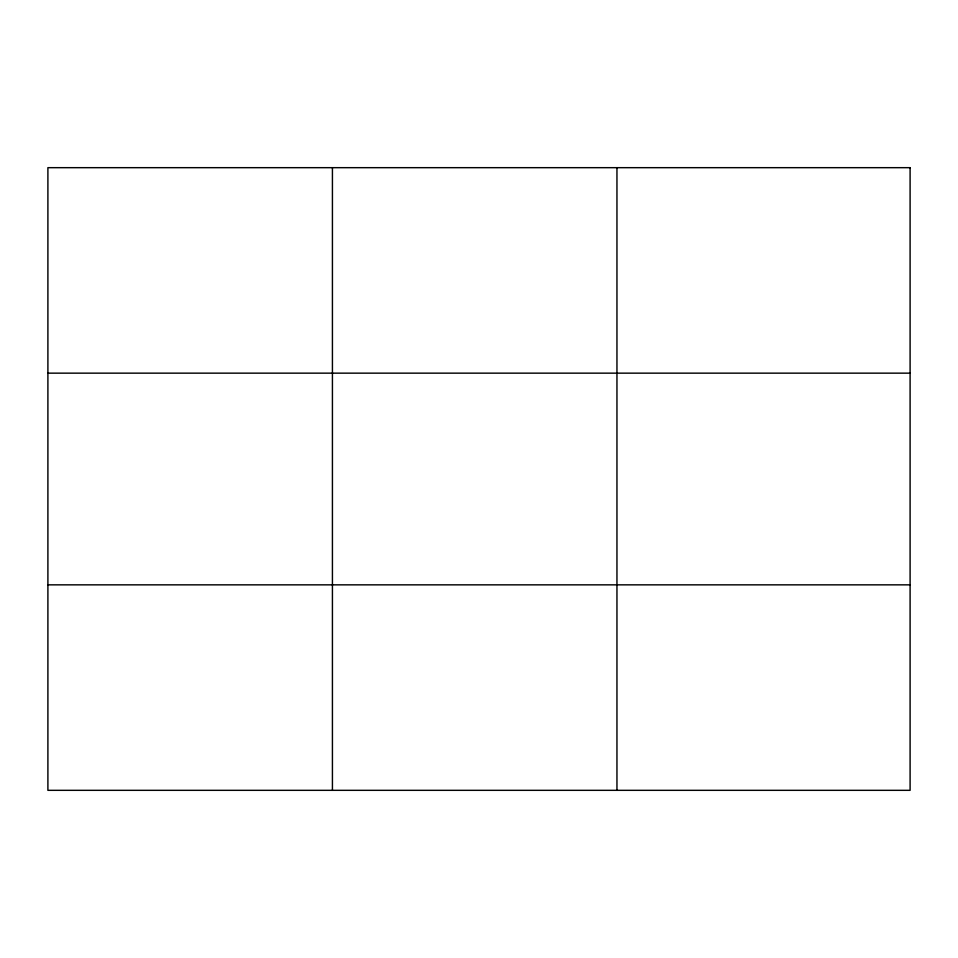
<?xml version="1.0" encoding="UTF-8"?>
<svg xmlns="http://www.w3.org/2000/svg" width="958" height="958" viewBox="0 0 958 958"><rect width="100%" height="100%" fill="white"/><g stroke="black" fill="none" stroke-linecap="round" stroke-linejoin="round"><path stroke-width="1.44" d="M332.426 167.674L332.426 790.326M616.952 167.674L616.952 790.326M47.9 373.153L910.1 373.153M47.9 584.847L910.1 584.847M910.1 167.674L910.1 790.326L47.9 790.326L47.9 167.674L910.1 167.674"/></g></svg>
